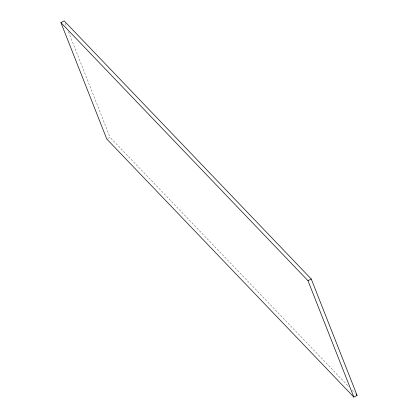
<?xml version="1.0" encoding="UTF-8"?>
<svg xmlns="http://www.w3.org/2000/svg" width="418" height="418" viewBox="0 0 418 418"><rect width="100%" height="100%" fill="white"/><g stroke="black" fill="none" stroke-linecap="round" stroke-linejoin="round"><path stroke-width="0.31" stroke-dasharray="2.09 1.57" d="M107.844 138.447L110.018 137.297L348.978 386.906M352.134 390.203L355.29 393.5M65.119 23.324L66.556 26.961M68.463 31.815L110.018 137.297"/><path stroke-width="0.63" d="M60.908 22.619L64.168 20.9L311.238 278.984L357.092 395.381L353.832 397.1L106.762 139.016L60.908 22.619L307.982 280.703L353.832 397.1M307.982 280.703L311.238 278.984M356.188 394.44L357.092 395.381"/></g></svg>
